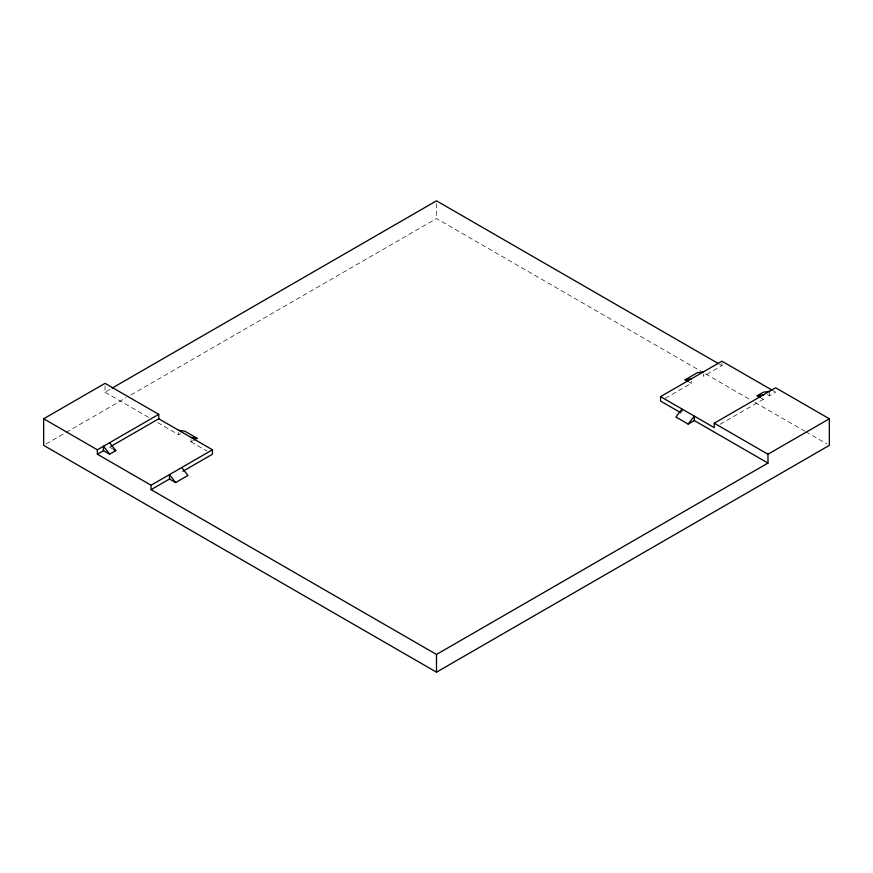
<?xml version="1.0" encoding="UTF-8"?>
<svg xmlns="http://www.w3.org/2000/svg" width="873" height="873" viewBox="0 0 873 873"><rect width="100%" height="100%" fill="white"/><g stroke="black" fill="none" stroke-linecap="round" stroke-linejoin="round"><path stroke-width="0.65" stroke-dasharray="4.37 3.27" d="M105.033 385.877L105.033 392.206L110.926 388.791M46.007 443.997L64.886 433.095M66.064 432.419L126.236 397.684M130.95 394.956L436.5 218.545L700.757 371.123M157.642 422.576L178.692 434.732L180.733 433.543M190.969 439.599L190.969 441.814L193.009 440.636M665.27 398.339L691.241 383.345L691.241 381.13M721.927 363.408L721.927 365.623L703.518 376.252L703.518 374.037M720.105 424.267L763.362 399.288L763.362 397.073M767.454 394.563L769.506 395.742L775.639 392.206L773.303 390.853M719.57 364.259L721.927 365.623M761.321 398.11L763.362 399.288M705.482 373.84L750.311 399.725M755.025 402.453L804.579 431.055M805.757 431.742L826.993 443.997M689.19 382.156L691.241 383.345M105.033 392.206L149.458 417.851M190.969 441.814L206.803 450.959M109.638 447.129L112.704 448.908M769.506 392.424L769.506 395.742M436.5 203.562L436.5 218.545M178.692 432.517L178.692 434.732"/><path stroke-width="1.31" d="M682.031 411.248L682.031 409.033L675.898 417.01L688.164 424.092L694.308 416.126L694.308 420.557L767.967 463.083L767.967 454.222L829.35 418.778L829.35 445.361L436.5 672.166L43.65 445.361L43.65 418.778L105.033 383.345L158.744 414.348L158.744 418.778L212.455 449.791L212.455 454.222L182.937 471.256M112.115 388.114L436.5 200.834L718.392 363.583M43.65 418.778L97.361 449.791L158.744 414.348M97.361 449.791L97.361 454.222L103.494 450.675L109.638 454.222L115.771 450.675L109.638 442.698M110.806 446.452L158.744 418.778M194.035 440.047L197.102 438.268L184.825 431.186L178.692 430.302M97.361 454.222L151.073 485.224L212.455 449.791M151.073 485.224L151.073 489.655L169.482 479.026L175.626 482.573L187.902 475.479L181.759 467.513M688.164 381.566L685.098 379.799L697.374 372.706L703.518 371.822M680.896 412.809L660.545 401.056L660.545 396.626L721.927 361.193L772.136 390.176M688.164 424.092L694.308 420.557M760.296 397.521L757.229 395.742L763.362 392.206L769.506 391.311M660.545 396.626L714.256 427.639L714.256 423.209L775.639 387.776L829.35 418.778M151.073 489.655L436.5 654.455L767.967 463.083M685.098 379.799L691.241 378.915M757.229 395.742L763.362 394.858M190.969 437.384L197.102 438.268M714.256 423.209L767.967 454.222M113.73 449.497L115.771 450.675M175.626 482.573L169.482 474.596L169.482 479.026M109.638 454.222L103.494 446.245L103.494 450.675M436.5 654.455L436.5 672.166"/></g></svg>
